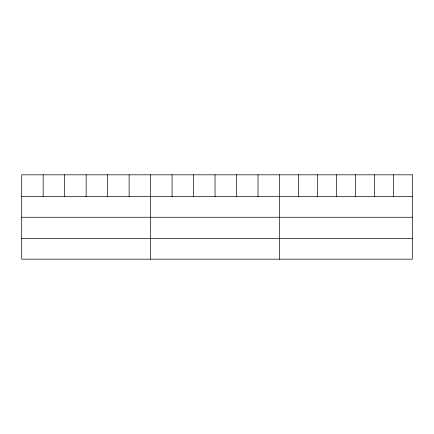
<?xml version="1.0" encoding="UTF-8"?>
<svg xmlns="http://www.w3.org/2000/svg" width="434" height="434" viewBox="0 0 434 434"><rect width="100%" height="100%" fill="white"/><g stroke="black" fill="none" stroke-linecap="round" stroke-linejoin="round"><path stroke-width="0.65" d="M21.7 196.602L412.3 196.602M21.7 217.255L412.3 217.255M21.7 238.526L412.3 238.526M393.329 174.821L393.329 196.602M374.358 174.821L374.358 196.602M355.386 174.821L355.386 196.602M336.41 174.821L336.41 196.602M317.438 174.821L317.438 196.602M298.467 174.821L298.467 196.602M279.496 174.821L279.496 259.179M258.013 174.821L258.013 196.602M236.53 174.821L236.53 196.602M215.047 174.821L215.047 196.602M193.564 174.821L193.564 196.602M172.081 174.821L172.081 196.602M150.598 174.821L150.598 259.179M129.115 174.821L129.115 196.602M107.632 174.821L107.632 196.602M86.149 174.821L86.149 196.602M64.666 174.821L64.666 196.602M43.183 174.821L43.183 196.602M412.3 174.821L21.7 174.821L21.7 259.179L412.3 259.179L412.3 174.821"/></g></svg>
